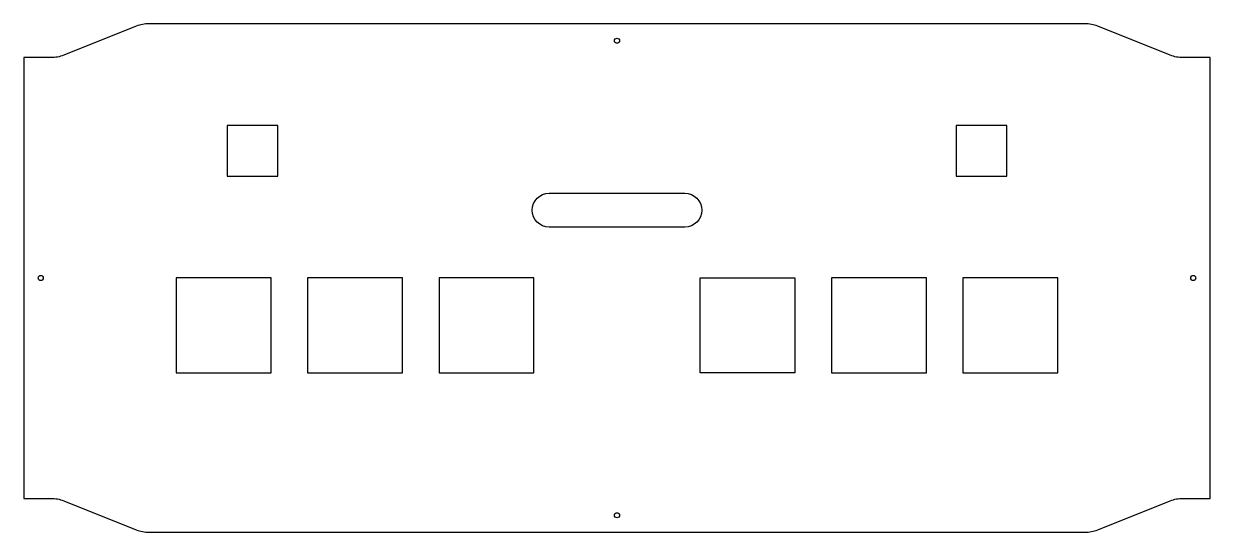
# Model space of a CAD drawing. Header units: millimetres. Extents: x -200 to 500, y -150 to 150.
import ezdxf

# ---------------------------------------------------------------- set-up
doc = ezdxf.new("R2010")
doc.units = ezdxf.units.MM
doc.layers.get('0').update_dxf_attribs({"linetype": 'CONTINUOUS'})

msp = doc.modelspace()

# ---------------------------------------------------------------- linework, layer by layer
for p, q in [((199, -56), (199, 0)), ((199, 0), (255, 0)), ((255, 0), (255, -56)), ((255, -56), (199, -56))]:
    msp.add_line(p, q)
for points in [[(-126.15, -150), (426.15, -150, 0.095415), (433.58, -148.57), (476.42, -131.43, -0.095415), (483.85, -130), (500, -130), (500, 130), (483.85, 130, -0.095415), (476.42, 131.43), (433.58, 148.57, 0.095415), (426.15, 150), (-126.15, 150, 0.095415), (-133.58, 148.57), (-176.42, 131.43, -0.095415), (-183.85, 130), (-200, 130), (-200, -130), (-183.85, -130, -0.095415), (-176.42, -131.43), (-133.58, -148.57, 0.095415)], [(190, 30), (110, 30, -1), (110, 50), (190, 50, -1)]]:
    msp.add_lwpolyline(points, format="xyb", close=True)
for points in [[(-80, 90), (-80, 60), (-50, 60), (-50, 90)], [(380, 90), (350, 90), (350, 60), (380, 60)], [(-54, -56), (-54, 0), (-110, 0), (-110, -56)], [(23.5, 0), (-32.5, 0), (-32.5, -56), (23.5, -56)], [(101, -56), (101, 0), (45, 0), (45, -56)], [(332.5, 0), (276.5, 0), (276.5, -56), (332.5, -56)], [(354, 0), (354, -56), (410, -56), (410, 0)]]:
    msp.add_lwpolyline(points, close=True)
for centre in [(150, 140), (-190, 0), (490, 0), (150, -140)]:
    msp.add_circle(centre, 1.5)

doc.saveas('drawing.dxf')
